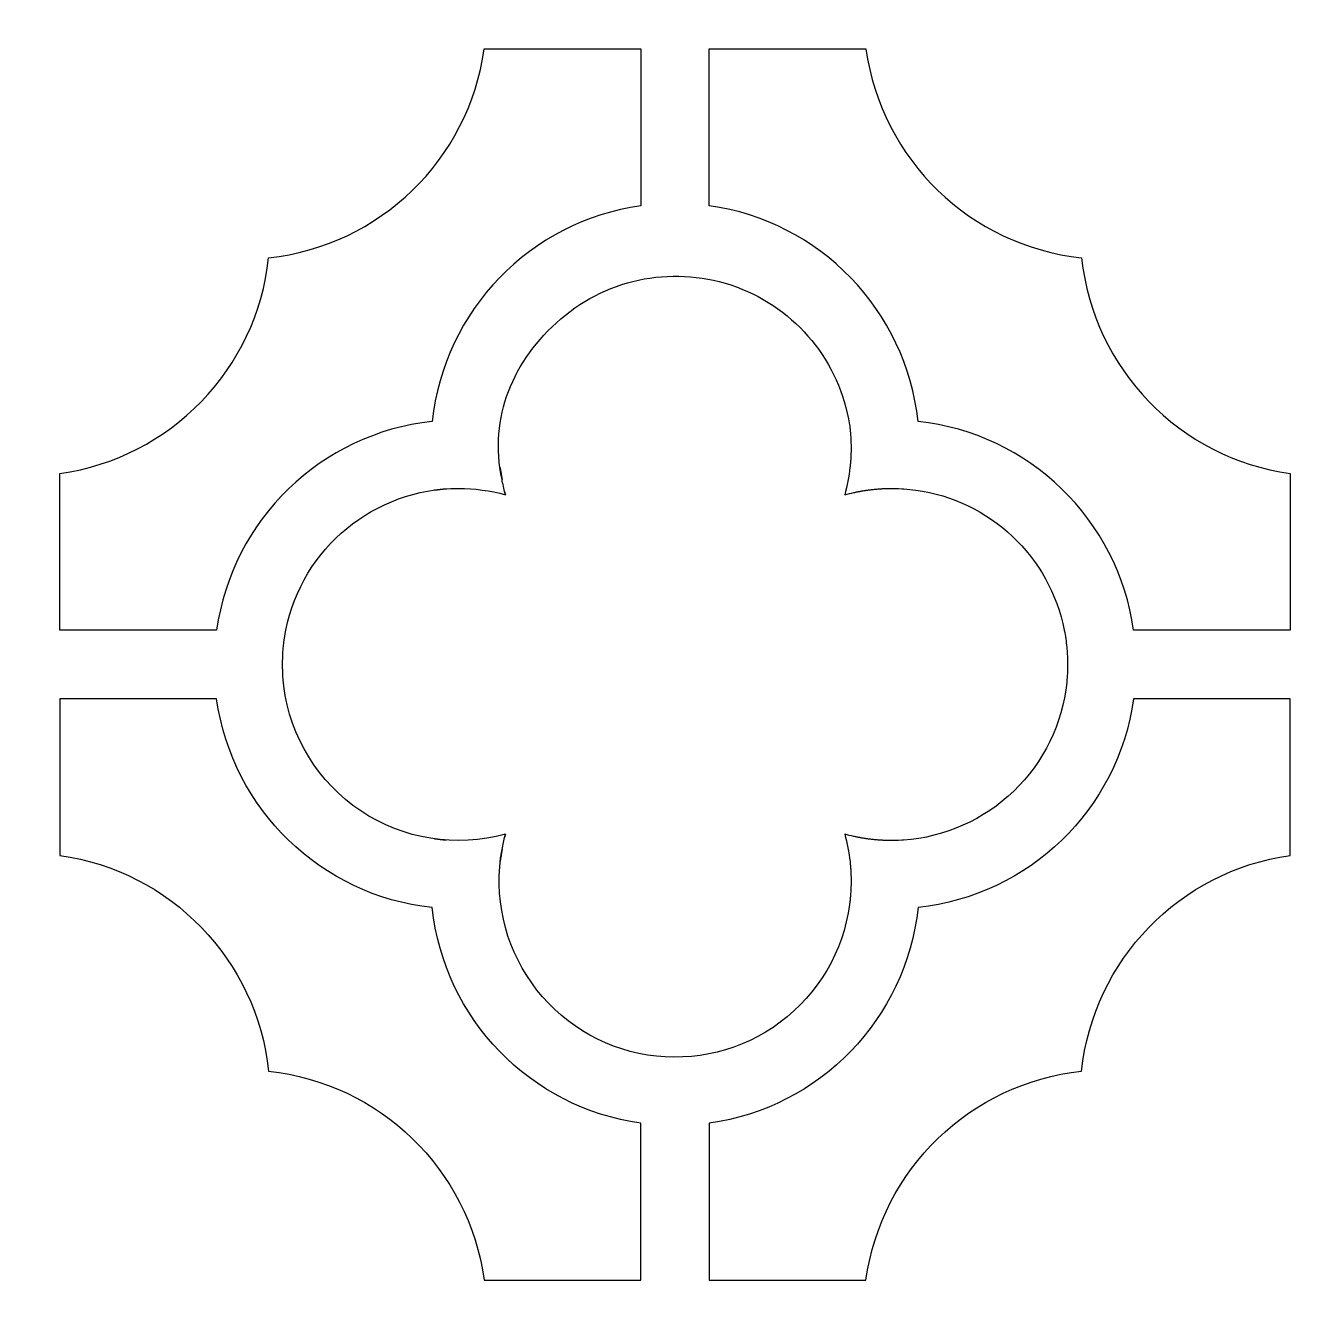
# Model space of a CAD drawing. Header units: centimetres. Extents: x -8.6 to 7.4, y -2.5 to 11.8.
# Drawn here: x 3.592 to 6.103, y 7.233 to 9.78 of the extents above; entities that cross this region are included whole.
import ezdxf

# ---------------------------------------------------------------- set-up
doc = ezdxf.new("R2010")
doc.units = ezdxf.units.CM
doc.header["$MEASUREMENT"] = 0
doc.layers.add('layer 1', color=7, linetype='Continuous')

msp = doc.modelspace()

# ---------------------------------------------------------------- linework, layer by layer
at = {"layer": 'layer 1', "color": 242}
for points, knots in [([(-0.18941, 11.81631), (-0.18941, 11.81631), (-0.0542, 11.81631), (-0.0542, 11.81631), (-0.0542, 11.81631), (-0.0542, 11.81631), (7.23783, 11.81631), (7.23783, 11.81631), (7.23783, 11.81631), (7.23783, 11.81631), (7.37304, 11.81631), (7.37304, 11.81631), (7.37304, 11.81631), (7.37304, 11.81631), (7.37304, 11.6811), (7.37304, 11.6811), (7.37304, 11.6811), (7.37304, 11.6811), (7.37304, -2.35212), (7.37304, -2.35212), (7.37304, -2.35212), (7.37304, -2.35212), (7.37304, -2.48733), (7.37304, -2.48733), (7.37304, -2.48733), (7.37304, -2.48733), (7.23783, -2.48733), (7.23783, -2.48733), (7.23783, -2.48733), (7.23783, -2.48733), (-0.0542, -2.48733), (-0.0542, -2.48733), (-0.0542, -2.48733), (-0.0542, -2.48733), (-0.18941, -2.48733), (-0.18941, -2.48733), (-0.18941, -2.48733), (-0.18941, -2.48733), (-0.18941, -2.35212), (-0.18941, -2.35212), (-0.18941, -2.35212), (-0.18941, -2.35212), (-0.18941, 11.6811), (-0.18941, 11.6811), (-0.18941, 11.6811), (-0.18941, 11.6811), (-0.18941, 11.81631), (-0.18941, 11.81631)], [0, 0, 0, 0, 0.0769231, 0.0769231, 0.0769231, 0.0769231, 0.1538462, 0.1538462, 0.1538462, 0.1538462, 0.2307692, 0.2307692, 0.2307692, 0.2307692, 0.3076923, 0.3076923, 0.3076923, 0.3076923, 0.3846154, 0.3846154, 0.3846154, 0.3846154, 0.4615385, 0.4615385, 0.4615385, 0.4615385, 0.5384615, 0.5384615, 0.5384615, 0.5384615, 0.6153846, 0.6153846, 0.6153846, 0.6153846, 0.6923077, 0.6923077, 0.6923077, 0.6923077, 0.7692308, 0.7692308, 0.7692308, 0.7692308, 0.8461538, 0.8461538, 0.8461538, 0.8461538, 1, 1, 1, 1]), ([(3.65942, 8.58531), (3.65942, 8.58531), (3.84912, 8.58531), (3.84912, 8.58531), (3.84912, 8.58531), (3.84912, 8.58531), (3.96933, 8.58531), (3.96933, 8.58531), (3.96933, 8.58531), (3.99994, 8.80431), (4.17591, 8.97449), (4.39576, 8.99817), (4.39576, 8.99817), (4.41928, 9.21804), (4.58966, 9.39381), (4.80863, 9.42459), (4.80863, 9.42459), (4.80863, 9.42459), (4.80863, 9.73452), (4.80863, 9.73452), (4.80863, 9.73452), (4.80863, 9.73452), (4.70532, 9.73452), (4.70532, 9.73452), (4.70532, 9.73452), (4.70532, 9.73452), (4.65601, 9.73452), (4.65601, 9.73452), (4.65601, 9.73452), (4.65601, 9.73452), (4.61874, 9.73452), (4.61874, 9.73452), (4.61874, 9.73452), (4.61874, 9.73452), (4.49869, 9.73452), (4.49869, 9.73452), (4.49869, 9.73452), (4.46807, 9.51553), (4.2921, 9.34535), (4.07225, 9.32167), (4.07225, 9.32167), (4.04874, 9.10181), (3.87838, 8.92603), (3.65942, 8.89525), (3.65942, 8.89525), (3.65942, 8.89525), (3.65942, 8.82994), (3.65942, 8.82994), (3.65942, 8.82994), (3.65942, 8.82994), (3.65942, 8.79669), (3.65942, 8.79669), (3.65942, 8.79669), (3.65942, 8.79669), (3.65942, 8.69812), (3.65942, 8.69812), (3.65942, 8.69812), (3.65942, 8.69812), (3.65942, 8.58531), (3.65942, 8.58531)], [0, 0, 0, 0, 0.0625, 0.0625, 0.0625, 0.0625, 0.125, 0.125, 0.125, 0.125, 0.1875, 0.1875, 0.1875, 0.1875, 0.25, 0.25, 0.25, 0.25, 0.3125, 0.3125, 0.3125, 0.3125, 0.375, 0.375, 0.375, 0.375, 0.4375, 0.4375, 0.4375, 0.4375, 0.5, 0.5, 0.5, 0.5, 0.5625, 0.5625, 0.5625, 0.5625, 0.625, 0.625, 0.625, 0.625, 0.6875, 0.6875, 0.6875, 0.6875, 0.75, 0.75, 0.75, 0.75, 0.8125, 0.8125, 0.8125, 0.8125, 0.875, 0.875, 0.875, 0.875, 1, 1, 1, 1]), ([(5.78311, 8.58531), (5.78311, 8.58531), (5.93807, 8.58531), (5.93807, 8.58531), (5.93807, 8.58531), (5.93807, 8.58531), (6.09303, 8.58531), (6.09303, 8.58531), (6.09303, 8.58531), (6.09303, 8.58531), (6.09303, 8.69812), (6.09303, 8.69812), (6.09303, 8.69812), (6.09303, 8.69812), (6.09303, 8.79668), (6.09303, 8.79668), (6.09303, 8.79668), (6.09303, 8.79668), (6.09303, 8.82997), (6.09303, 8.82997), (6.09303, 8.82997), (6.09303, 8.82997), (6.09303, 8.89522), (6.09303, 8.89522), (6.09303, 8.89522), (5.87404, 8.92586), (5.70387, 9.10182), (5.68018, 9.32167), (5.68018, 9.32167), (5.46031, 9.34518), (5.28453, 9.51555), (5.25376, 9.73452), (5.25376, 9.73452), (5.25376, 9.73452), (5.18862, 9.73452), (5.18862, 9.73452), (5.18862, 9.73452), (5.18862, 9.73452), (5.09642, 9.73452), (5.09642, 9.73452), (5.09642, 9.73452), (5.09642, 9.73452), (5.02738, 9.73452), (5.02738, 9.73452), (5.02738, 9.73452), (5.02738, 9.73452), (4.94384, 9.73452), (4.94384, 9.73452), (4.94384, 9.73452), (4.94384, 9.73452), (4.94384, 9.42458), (4.94384, 9.42458), (4.94384, 9.42458), (5.16283, 9.39397), (5.33299, 9.21801), (5.35667, 8.99817), (5.35667, 8.99817), (5.57654, 8.97466), (5.75232, 8.80429), (5.78311, 8.58531), (5.78311, 8.58531), (5.78311, 8.58531), (5.78311, 8.58531), (5.78311, 8.58531)], [0, 0, 0, 0, 0.0588235, 0.0588235, 0.0588235, 0.0588235, 0.1176471, 0.1176471, 0.1176471, 0.1176471, 0.1764706, 0.1764706, 0.1764706, 0.1764706, 0.2352941, 0.2352941, 0.2352941, 0.2352941, 0.2941176, 0.2941176, 0.2941176, 0.2941176, 0.3529412, 0.3529412, 0.3529412, 0.3529412, 0.4117647, 0.4117647, 0.4117647, 0.4117647, 0.4705882, 0.4705882, 0.4705882, 0.4705882, 0.5294118, 0.5294118, 0.5294118, 0.5294118, 0.5882353, 0.5882353, 0.5882353, 0.5882353, 0.6470588, 0.6470588, 0.6470588, 0.6470588, 0.7058824, 0.7058824, 0.7058824, 0.7058824, 0.7647059, 0.7647059, 0.7647059, 0.7647059, 0.8235294, 0.8235294, 0.8235294, 0.8235294, 0.8823529, 0.8823529, 0.8823529, 0.8823529, 1, 1, 1, 1]), ([(4.1064, 8.58531), (4.10478, 8.57707), (4.10345, 8.56878), (4.10243, 8.56044), (4.10243, 8.56044), (4.10243, 8.56044), (4.10219, 8.55835), (4.10219, 8.55835), (4.10219, 8.55835), (4.10219, 8.55835), (4.10195, 8.55624), (4.10195, 8.55624), (4.10195, 8.55624), (4.10195, 8.55624), (4.10112, 8.54788), (4.10112, 8.54788), (4.10112, 8.54788), (4.10112, 8.54788), (4.10063, 8.54141), (4.10063, 8.54141), (4.10063, 8.54141), (4.10063, 8.54141), (4.10048, 8.53927), (4.10048, 8.53927), (4.10048, 8.53927), (4.10048, 8.53927), (4.10023, 8.53501), (4.10023, 8.53501), (4.10023, 8.53501), (4.10023, 8.53501), (4.10014, 8.53283), (4.10014, 8.53283), (4.10014, 8.53283), (4.10014, 8.53283), (4.10004, 8.53009), (4.10004, 8.53009), (4.10004, 8.53009), (4.10004, 8.53009), (4.1, 8.52853), (4.1, 8.52853), (4.1, 8.52853), (4.1, 8.52853), (4.09992, 8.52671), (4.09992, 8.52671), (4.09992, 8.52671), (4.09992, 8.52671), (4.09989, 8.52453), (4.09989, 8.52453), (4.09989, 8.52453), (4.09989, 8.52453), (4.09988, 8.52315), (4.09988, 8.52315), (4.09988, 8.52315), (4.09988, 8.52315), (4.09984, 8.521), (4.09984, 8.521), (4.09984, 8.521), (4.09984, 8.521), (4.09983, 8.5188), (4.09983, 8.5188), (4.09983, 8.5188), (4.09983, 8.5188), (4.09983, 8.51666), (4.09983, 8.51666), (4.09983, 8.51666), (4.09983, 8.51666), (4.09984, 8.51451), (4.09984, 8.51451), (4.09984, 8.51451), (4.09984, 8.51451), (4.09987, 8.51269), (4.09987, 8.51269), (4.09987, 8.51269), (4.09987, 8.51269), (4.09988, 8.51126), (4.09988, 8.51126), (4.09988, 8.51126), (4.09988, 8.51126), (4.09992, 8.50909), (4.09992, 8.50909), (4.09992, 8.50909), (4.09992, 8.50909), (4.1, 8.50694), (4.1, 8.50694), (4.1, 8.50694), (4.1, 8.50694), (4.10004, 8.50537), (4.10004, 8.50537), (4.10004, 8.50537), (4.10004, 8.50537), (4.1001, 8.50373), (4.1001, 8.50373), (4.1001, 8.50373), (4.1001, 8.50373), (4.10019, 8.50158), (4.10019, 8.50158), (4.10019, 8.50158), (4.10019, 8.50158), (4.10048, 8.49625), (4.10048, 8.49625), (4.10048, 8.49625), (4.10048, 8.49625), (4.10063, 8.49409), (4.10063, 8.49409), (4.10063, 8.49409), (4.10063, 8.49409), (4.10102, 8.48878), (4.10102, 8.48878), (4.10102, 8.48878), (4.10136, 8.48489), (4.10175, 8.48102), (4.10219, 8.47714), (4.10219, 8.47714), (4.10219, 8.47714), (4.10243, 8.47503), (4.10243, 8.47503), (4.10243, 8.47503), (4.11475, 8.37452), (4.17023, 8.28444), (4.25447, 8.22826), (4.25447, 8.22826), (4.33869, 8.1721), (4.44306, 8.15527), (4.54064, 8.18218), (4.54064, 8.18218), (4.54064, 8.18218), (4.53898, 8.1759), (4.53898, 8.1759), (4.53898, 8.1759), (4.53898, 8.1759), (4.54064, 8.1822), (4.54064, 8.1822), (4.54064, 8.1822), (4.53827, 8.17338), (4.53621, 8.16448), (4.53448, 8.15551), (4.53448, 8.15551), (4.53272, 8.14641), (4.53133, 8.13724), (4.53031, 8.12803), (4.53031, 8.12803), (4.53121, 8.13609), (4.53238, 8.14412), (4.53382, 8.15209), (4.53382, 8.15209), (4.51707, 8.05982), (4.53823, 7.96469), (4.5925, 7.8882), (4.5925, 7.8882), (4.64677, 7.81172), (4.72913, 7.76041), (4.82176, 7.74575), (4.82176, 7.74575), (4.91442, 7.73109), (5.00907, 7.75444), (5.08428, 7.81051), (5.08428, 7.81051), (5.15949, 7.86659), (5.20882, 7.95018), (5.22121, 8.04317), (5.22121, 8.04317), (5.22121, 8.04317), (5.22142, 8.04463), (5.22142, 8.04463), (5.22142, 8.04463), (5.22142, 8.04463), (5.22157, 8.0461), (5.22157, 8.0461), (5.22157, 8.0461), (5.22157, 8.0461), (5.22195, 8.04906), (5.22195, 8.04906), (5.22195, 8.04906), (5.22195, 8.04906), (5.2222, 8.05127), (5.2222, 8.05127), (5.2222, 8.05127), (5.2222, 8.05127), (5.22237, 8.05273), (5.22237, 8.05273), (5.22237, 8.05273), (5.22237, 8.05273), (5.22258, 8.05496), (5.22258, 8.05496), (5.22258, 8.05496), (5.22258, 8.05496), (5.22275, 8.05686), (5.22275, 8.05686), (5.22275, 8.05686), (5.22275, 8.05686), (5.22292, 8.05865), (5.22292, 8.05865), (5.22292, 8.05865), (5.22292, 8.05865), (5.22304, 8.06015), (5.22304, 8.06015), (5.22304, 8.06015), (5.22304, 8.06015), (5.22315, 8.06141), (5.22315, 8.06141), (5.22315, 8.06141), (5.22315, 8.06141), (5.22328, 8.06312), (5.22328, 8.06312), (5.22328, 8.06312), (5.22328, 8.06312), (5.22373, 8.06981), (5.22373, 8.06981), (5.22373, 8.06981), (5.22373, 8.06981), (5.22381, 8.0713), (5.22381, 8.0713), (5.22381, 8.0713), (5.22381, 8.0713), (5.22386, 8.07281), (5.22386, 8.07281), (5.22386, 8.07281), (5.22386, 8.07281), (5.22395, 8.0743), (5.22395, 8.0743), (5.22395, 8.0743), (5.22395, 8.0743), (5.224, 8.07581), (5.224, 8.07581), (5.224, 8.07581), (5.224, 8.07581), (5.22409, 8.07801), (5.22409, 8.07801), (5.22409, 8.07801), (5.22409, 8.07801), (5.22422, 8.083), (5.22422, 8.083), (5.22422, 8.083), (5.22422, 8.083), (5.22424, 8.08487), (5.22424, 8.08487), (5.22424, 8.08487), (5.22424, 8.08487), (5.22427, 8.08715), (5.22427, 8.08715), (5.22427, 8.08715), (5.22427, 8.08715), (5.2243, 8.08938), (5.2243, 8.08938), (5.2243, 8.08938), (5.2243, 8.08938), (5.22427, 8.0909), (5.22427, 8.0909), (5.22427, 8.0909), (5.22427, 8.0909), (5.22427, 8.09239), (5.22427, 8.09239), (5.22427, 8.09239), (5.22427, 8.09239), (5.22424, 8.0939), (5.22424, 8.0939), (5.22424, 8.0939), (5.22424, 8.0939), (5.22424, 8.09539), (5.22424, 8.09539), (5.22424, 8.09539), (5.22424, 8.09539), (5.22419, 8.0969), (5.22419, 8.0969), (5.22419, 8.0969), (5.22419, 8.0969), (5.22416, 8.09839), (5.22416, 8.09839), (5.22416, 8.09839), (5.22416, 8.09839), (5.22412, 8.0999), (5.22412, 8.0999), (5.22412, 8.0999), (5.22412, 8.0999), (5.22409, 8.10138), (5.22409, 8.10138), (5.22409, 8.10138), (5.22409, 8.10138), (5.224, 8.10289), (5.224, 8.10289), (5.224, 8.10289), (5.224, 8.10289), (5.22395, 8.10439), (5.22395, 8.10439), (5.22395, 8.10439), (5.22395, 8.10439), (5.22386, 8.10589), (5.22386, 8.10589), (5.22386, 8.10589), (5.22386, 8.10589), (5.22381, 8.10736), (5.22381, 8.10736), (5.22381, 8.10736), (5.22381, 8.10736), (5.22373, 8.10886), (5.22373, 8.10886), (5.22373, 8.10886), (5.22373, 8.10886), (5.22365, 8.11033), (5.22365, 8.11033), (5.22365, 8.11033), (5.22365, 8.11033), (5.22356, 8.11184), (5.22356, 8.11184), (5.22356, 8.11184), (5.22356, 8.11184), (5.22347, 8.11329), (5.22347, 8.11329), (5.22347, 8.11329), (5.22347, 8.11329), (5.22336, 8.1148), (5.22336, 8.1148), (5.22336, 8.1148), (5.22336, 8.1148), (5.22325, 8.11626), (5.22325, 8.11626), (5.22325, 8.11626), (5.22325, 8.11626), (5.22312, 8.11776), (5.22312, 8.11776), (5.22312, 8.11776), (5.22312, 8.11776), (5.223, 8.11922), (5.223, 8.11922), (5.223, 8.11922), (5.223, 8.11922), (5.22286, 8.12072), (5.22286, 8.12072), (5.22286, 8.12072), (5.22286, 8.12072), (5.22273, 8.12218), (5.22273, 8.12218), (5.22273, 8.12218), (5.22273, 8.12218), (5.22259, 8.12364), (5.22259, 8.12364), (5.22259, 8.12364), (5.22259, 8.12364), (5.22248, 8.12511), (5.22248, 8.12511), (5.22248, 8.12511), (5.22248, 8.12511), (5.22231, 8.12658), (5.22231, 8.12658), (5.22231, 8.12658), (5.22231, 8.12658), (5.22215, 8.12803), (5.22215, 8.12803), (5.22215, 8.12803), (5.22013, 8.14634), (5.21665, 8.16445), (5.21173, 8.1822), (5.21173, 8.1822), (5.21775, 8.18056), (5.22381, 8.17908), (5.22991, 8.17775), (5.22991, 8.17775), (5.22991, 8.17775), (5.23133, 8.17743), (5.23133, 8.17743), (5.23133, 8.17743), (5.23133, 8.17743), (5.23275, 8.17714), (5.23275, 8.17714), (5.23275, 8.17714), (5.23275, 8.17714), (5.23417, 8.17681), (5.23417, 8.17681), (5.23417, 8.17681), (5.23417, 8.17681), (5.23558, 8.17655), (5.23558, 8.17655), (5.23558, 8.17655), (5.23558, 8.17655), (5.237, 8.17626), (5.237, 8.17626), (5.237, 8.17626), (5.237, 8.17626), (5.23842, 8.17599), (5.23842, 8.17599), (5.23842, 8.17599), (5.23842, 8.17599), (5.23986, 8.17571), (5.23986, 8.17571), (5.23986, 8.17571), (5.23986, 8.17571), (5.24128, 8.17547), (5.24128, 8.17547), (5.24128, 8.17547), (5.24128, 8.17547), (5.24271, 8.17518), (5.24271, 8.17518), (5.24271, 8.17518), (5.24271, 8.17518), (5.24413, 8.17494), (5.24413, 8.17494), (5.24413, 8.17494), (5.24413, 8.17494), (5.24559, 8.17467), (5.24559, 8.17467), (5.24559, 8.17467), (5.24559, 8.17467), (5.24701, 8.17445), (5.24701, 8.17445), (5.24701, 8.17445), (5.24701, 8.17445), (5.24848, 8.1742), (5.24848, 8.1742), (5.24848, 8.1742), (5.24848, 8.1742), (5.2499, 8.17398), (5.2499, 8.17398), (5.2499, 8.17398), (5.2499, 8.17398), (5.25135, 8.17373), (5.25135, 8.17373), (5.25135, 8.17373), (5.25135, 8.17373), (5.25278, 8.17354), (5.25278, 8.17354), (5.25278, 8.17354), (5.25278, 8.17354), (5.25425, 8.1733), (5.25425, 8.1733), (5.25425, 8.1733), (5.25425, 8.1733), (5.25571, 8.1731), (5.25571, 8.1731), (5.25571, 8.1731), (5.25571, 8.1731), (5.25716, 8.17287), (5.25716, 8.17287), (5.25716, 8.17287), (5.25716, 8.17287), (5.25859, 8.17271), (5.25859, 8.17271), (5.25859, 8.17271), (5.25859, 8.17271), (5.26006, 8.17251), (5.26006, 8.17251), (5.26006, 8.17251), (5.26006, 8.17251), (5.26152, 8.17234), (5.26152, 8.17234), (5.26152, 8.17234), (5.26152, 8.17234), (5.26297, 8.17214), (5.26297, 8.17214), (5.26297, 8.17214), (5.26297, 8.17214), (5.26444, 8.17198), (5.26444, 8.17198), (5.26444, 8.17198), (5.26444, 8.17198), (5.2659, 8.1718), (5.2659, 8.1718), (5.2659, 8.1718), (5.2659, 8.1718), (5.26735, 8.17164), (5.26735, 8.17164), (5.26735, 8.17164), (5.26735, 8.17164), (5.26884, 8.17148), (5.26884, 8.17148), (5.26884, 8.17148), (5.26884, 8.17148), (5.27029, 8.17135), (5.27029, 8.17135), (5.27029, 8.17135), (5.27029, 8.17135), (5.27175, 8.1712), (5.27175, 8.1712), (5.27175, 8.1712), (5.27175, 8.1712), (5.27322, 8.17109), (5.27322, 8.17109), (5.27322, 8.17109), (5.27322, 8.17109), (5.27471, 8.17094), (5.27471, 8.17094), (5.27471, 8.17094), (5.27471, 8.17094), (5.27618, 8.17081), (5.27618, 8.17081), (5.27618, 8.17081), (5.27618, 8.17081), (5.27767, 8.17068), (5.27767, 8.17068), (5.27767, 8.17068), (5.27767, 8.17068), (5.27913, 8.17059), (5.27913, 8.17059), (5.27913, 8.17059), (5.27913, 8.17059), (5.28064, 8.17046), (5.28064, 8.17046), (5.28064, 8.17046), (5.28064, 8.17046), (5.28209, 8.17039), (5.28209, 8.17039), (5.28209, 8.17039), (5.28209, 8.17039), (5.2836, 8.17028), (5.2836, 8.17028), (5.2836, 8.17028), (5.2836, 8.17028), (5.28507, 8.17021), (5.28507, 8.17021), (5.28507, 8.17021), (5.28507, 8.17021), (5.28657, 8.17012), (5.28657, 8.17012), (5.28657, 8.17012), (5.28657, 8.17012), (5.28804, 8.17007), (5.28804, 8.17007), (5.28804, 8.17007), (5.28804, 8.17007), (5.28955, 8.16998), (5.28955, 8.16998), (5.28955, 8.16998), (5.28955, 8.16998), (5.29104, 8.16993), (5.29104, 8.16993), (5.29104, 8.16993), (5.29104, 8.16993), (5.29255, 8.16986), (5.29255, 8.16986), (5.29255, 8.16986), (5.29255, 8.16986), (5.29403, 8.16981), (5.29403, 8.16981), (5.29403, 8.16981), (5.29403, 8.16981), (5.29554, 8.16977), (5.29554, 8.16977), (5.29554, 8.16977), (5.29554, 8.16977), (5.29704, 8.16974), (5.29704, 8.16974), (5.29704, 8.16974), (5.29704, 8.16974), (5.29854, 8.16971), (5.29854, 8.16971), (5.29854, 8.16971), (5.29854, 8.16971), (5.30004, 8.16971), (5.30004, 8.16971), (5.30004, 8.16971), (5.30004, 8.16971), (5.30154, 8.16967), (5.30154, 8.16967), (5.30154, 8.16967), (5.30154, 8.16967), (5.30304, 8.16967), (5.30304, 8.16967), (5.30304, 8.16967), (5.30304, 8.16967), (5.30455, 8.16963), (5.30455, 8.16963), (5.30455, 8.16963), (5.30455, 8.16963), (5.30605, 8.16967), (5.30605, 8.16967), (5.30605, 8.16967), (5.30605, 8.16967), (5.30788, 8.16968), (5.30788, 8.16968), (5.30788, 8.16968), (5.30788, 8.16968), (5.30982, 8.16971), (5.30982, 8.16971), (5.30982, 8.16971), (5.30982, 8.16971), (5.31626, 8.16987), (5.31626, 8.16987), (5.31626, 8.16987), (5.31626, 8.16987), (5.31812, 8.16994), (5.31812, 8.16994), (5.31812, 8.16994), (5.31812, 8.16994), (5.32483, 8.17027), (5.32483, 8.17027), (5.32483, 8.17027), (5.32483, 8.17027), (5.32633, 8.17037), (5.32633, 8.17037), (5.32633, 8.17037), (5.32633, 8.17037), (5.32784, 8.17045), (5.32784, 8.17045), (5.32784, 8.17045), (5.40978, 8.17621), (5.48704, 8.21056), (5.5462, 8.26755), (5.5462, 8.26755), (5.60539, 8.32457), (5.64245, 8.40066), (5.65081, 8.48242), (5.65081, 8.48242), (5.65081, 8.48242), (5.6513, 8.48771), (5.6513, 8.48771), (5.6513, 8.48771), (5.65175, 8.49322), (5.65209, 8.49874), (5.65234, 8.50427), (5.65234, 8.50427), (5.65234, 8.50427), (5.65239, 8.50589), (5.65239, 8.50589), (5.65239, 8.50589), (5.65239, 8.50589), (5.65247, 8.50804), (5.65247, 8.50804), (5.65247, 8.50804), (5.65247, 8.50804), (5.65255, 8.5111), (5.65255, 8.5111), (5.65255, 8.5111), (5.65255, 8.5111), (5.65255, 8.51236), (5.65255, 8.51236), (5.65255, 8.51236), (5.65255, 8.51236), (5.65259, 8.51451), (5.65259, 8.51451), (5.65259, 8.51451), (5.65259, 8.51451), (5.65261, 8.51666), (5.65261, 8.51666), (5.65261, 8.51666), (5.65261, 8.51666), (5.65261, 8.5188), (5.65261, 8.5188), (5.65261, 8.5188), (5.65261, 8.5188), (5.65259, 8.521), (5.65259, 8.521), (5.65259, 8.521), (5.65259, 8.521), (5.65257, 8.52275), (5.65257, 8.52275), (5.65257, 8.52275), (5.65257, 8.52275), (5.65255, 8.52423), (5.65255, 8.52423), (5.65255, 8.52423), (5.65255, 8.52423), (5.65251, 8.52635), (5.65251, 8.52635), (5.65251, 8.52635), (5.65251, 8.52635), (5.65243, 8.52853), (5.65243, 8.52853), (5.65243, 8.52853), (5.65243, 8.52853), (5.65239, 8.52999), (5.65239, 8.52999), (5.65239, 8.52999), (5.65216, 8.53522), (5.65186, 8.54045), (5.65146, 8.54567), (5.65146, 8.54567), (5.65146, 8.54567), (5.6513, 8.54778), (5.6513, 8.54778), (5.6513, 8.54778), (5.6513, 8.54778), (5.65092, 8.55199), (5.65092, 8.55199), (5.65092, 8.55199), (5.64976, 8.56317), (5.64813, 8.57428), (5.64602, 8.58531), (5.64602, 8.58531), (5.61727, 8.73106), (5.49932, 8.84241), (5.35213, 8.8625), (5.35213, 8.8625), (5.34443, 8.86357), (5.33669, 8.86437), (5.32894, 8.8649), (5.32894, 8.8649), (5.32894, 8.8649), (5.32711, 8.86502), (5.32711, 8.86502), (5.32711, 8.86502), (5.32711, 8.86502), (5.3256, 8.86512), (5.3256, 8.86512), (5.3256, 8.86512), (5.3256, 8.86512), (5.31812, 8.86548), (5.31812, 8.86548), (5.31812, 8.86548), (5.31812, 8.86548), (5.31626, 8.86556), (5.31626, 8.86556), (5.31626, 8.86556), (5.31626, 8.86556), (5.31094, 8.86571), (5.31094, 8.86571), (5.31094, 8.86571), (5.31094, 8.86571), (5.30906, 8.86572), (5.30906, 8.86572), (5.30906, 8.86572), (5.30906, 8.86572), (5.30678, 8.86577), (5.30678, 8.86577), (5.30678, 8.86577), (5.30678, 8.86577), (5.30455, 8.86579), (5.30455, 8.86579), (5.30455, 8.86579), (5.30455, 8.86579), (5.30304, 8.86577), (5.30304, 8.86577), (5.30304, 8.86577), (5.30304, 8.86577), (5.30154, 8.86577), (5.30154, 8.86577), (5.30154, 8.86577), (5.30154, 8.86577), (5.30004, 8.86572), (5.30004, 8.86572), (5.30004, 8.86572), (5.30004, 8.86572), (5.29854, 8.86572), (5.29854, 8.86572), (5.29854, 8.86572), (5.29854, 8.86572), (5.29704, 8.86568), (5.29704, 8.86568), (5.29704, 8.86568), (5.29704, 8.86568), (5.29554, 8.86566), (5.29554, 8.86566), (5.29554, 8.86566), (5.29554, 8.86566), (5.29403, 8.86562), (5.29403, 8.86562), (5.29403, 8.86562), (5.29403, 8.86562), (5.29255, 8.86558), (5.29255, 8.86558), (5.29255, 8.86558), (5.29255, 8.86558), (5.29104, 8.86549), (5.29104, 8.86549), (5.29104, 8.86549), (5.29104, 8.86549), (5.28955, 8.86544), (5.28955, 8.86544), (5.28955, 8.86544), (5.28955, 8.86544), (5.28804, 8.86535), (5.28804, 8.86535), (5.28804, 8.86535), (5.28804, 8.86535), (5.28657, 8.8653), (5.28657, 8.8653), (5.28657, 8.8653), (5.28657, 8.8653), (5.28507, 8.86522), (5.28507, 8.86522), (5.28507, 8.86522), (5.28507, 8.86522), (5.28361, 8.86514), (5.28361, 8.86514), (5.28361, 8.86514), (5.28361, 8.86514), (5.28211, 8.86504), (5.28211, 8.86504), (5.28211, 8.86504), (5.28211, 8.86504), (5.28065, 8.86497), (5.28065, 8.86497), (5.28065, 8.86497), (5.28065, 8.86497), (5.27916, 8.86484), (5.27916, 8.86484), (5.27916, 8.86484), (5.27916, 8.86484), (5.27769, 8.86474), (5.27769, 8.86474), (5.27769, 8.86474), (5.27769, 8.86474), (5.27619, 8.86461), (5.27619, 8.86461), (5.27619, 8.86461), (5.27619, 8.86461), (5.27472, 8.86449), (5.27472, 8.86449), (5.27472, 8.86449), (5.27472, 8.86449), (5.27324, 8.86434), (5.27324, 8.86434), (5.27324, 8.86434), (5.27324, 8.86434), (5.27179, 8.86422), (5.27179, 8.86422), (5.27179, 8.86422), (5.27179, 8.86422), (5.27032, 8.86407), (5.27032, 8.86407), (5.27032, 8.86407), (5.27032, 8.86407), (5.26886, 8.86395), (5.26886, 8.86395), (5.26886, 8.86395), (5.26886, 8.86395), (5.26739, 8.86378), (5.26739, 8.86378), (5.26739, 8.86378), (5.26739, 8.86378), (5.26592, 8.86362), (5.26592, 8.86362), (5.26592, 8.86362), (5.26592, 8.86362), (5.26447, 8.86345), (5.26447, 8.86345), (5.26447, 8.86345), (5.26447, 8.86345), (5.26301, 8.86328), (5.26301, 8.86328), (5.26301, 8.86328), (5.26301, 8.86328), (5.26154, 8.86308), (5.26154, 8.86308), (5.26154, 8.86308), (5.26154, 8.86308), (5.26009, 8.86292), (5.26009, 8.86292), (5.26009, 8.86292), (5.26009, 8.86292), (5.25863, 8.86272), (5.25863, 8.86272), (5.25863, 8.86272), (5.25863, 8.86272), (5.25721, 8.86256), (5.25721, 8.86256), (5.25721, 8.86256), (5.25721, 8.86256), (5.25574, 8.86233), (5.25574, 8.86233), (5.25574, 8.86233), (5.25574, 8.86233), (5.25429, 8.86213), (5.25429, 8.86213), (5.25429, 8.86213), (5.25429, 8.86213), (5.25283, 8.8619), (5.25283, 8.8619), (5.25283, 8.8619), (5.25283, 8.8619), (5.25139, 8.86169), (5.25139, 8.86169), (5.25139, 8.86169), (5.25139, 8.86169), (5.24993, 8.86145), (5.24993, 8.86145), (5.24993, 8.86145), (5.24993, 8.86145), (5.24851, 8.86123), (5.24851, 8.86123), (5.24851, 8.86123), (5.24851, 8.86123), (5.24706, 8.86098), (5.24706, 8.86098), (5.24706, 8.86098), (5.24706, 8.86098), (5.24564, 8.86076), (5.24564, 8.86076), (5.24564, 8.86076), (5.24564, 8.86076), (5.24417, 8.8605), (5.24417, 8.8605), (5.24417, 8.8605), (5.24417, 8.8605), (5.24275, 8.86024), (5.24275, 8.86024), (5.24275, 8.86024), (5.24275, 8.86024), (5.24132, 8.85997), (5.24132, 8.85997), (5.24132, 8.85997), (5.24132, 8.85997), (5.2399, 8.85972), (5.2399, 8.85972), (5.2399, 8.85972), (5.2399, 8.85972), (5.23848, 8.85944), (5.23848, 8.85944), (5.23848, 8.85944), (5.23848, 8.85944), (5.23706, 8.85917), (5.23706, 8.85917), (5.23706, 8.85917), (5.23706, 8.85917), (5.23565, 8.85888), (5.23565, 8.85888), (5.23565, 8.85888), (5.23565, 8.85888), (5.23423, 8.85862), (5.23423, 8.85862), (5.23423, 8.85862), (5.23423, 8.85862), (5.2328, 8.85829), (5.2328, 8.85829), (5.2328, 8.85829), (5.2328, 8.85829), (5.23138, 8.858), (5.23138, 8.858), (5.23138, 8.858), (5.23138, 8.858), (5.22996, 8.85768), (5.22996, 8.85768), (5.22996, 8.85768), (5.22387, 8.85636), (5.21782, 8.85487), (5.21181, 8.85323), (5.21181, 8.85323), (5.21666, 8.87099), (5.22012, 8.8891), (5.22214, 8.90739), (5.22214, 8.90739), (5.22214, 8.90739), (5.2223, 8.90885), (5.2223, 8.90885), (5.2223, 8.90885), (5.2223, 8.90885), (5.22245, 8.91033), (5.22245, 8.91033), (5.22245, 8.91033), (5.22245, 8.91033), (5.22258, 8.91179), (5.22258, 8.91179), (5.22258, 8.91179), (5.22258, 8.91179), (5.22273, 8.91324), (5.22273, 8.91324), (5.22273, 8.91324), (5.22273, 8.91324), (5.22286, 8.91471), (5.22286, 8.91471), (5.22286, 8.91471), (5.22286, 8.91471), (5.223, 8.91621), (5.223, 8.91621), (5.223, 8.91621), (5.223, 8.91621), (5.22312, 8.91766), (5.22312, 8.91766), (5.22312, 8.91766), (5.22312, 8.91766), (5.22325, 8.91917), (5.22325, 8.91917), (5.22325, 8.91917), (5.22325, 8.91917), (5.22336, 8.92062), (5.22336, 8.92062), (5.22336, 8.92062), (5.22336, 8.92062), (5.22347, 8.92213), (5.22347, 8.92213), (5.22347, 8.92213), (5.22347, 8.92213), (5.22356, 8.92359), (5.22356, 8.92359), (5.22356, 8.92359), (5.22356, 8.92359), (5.22365, 8.92509), (5.22365, 8.92509), (5.22365, 8.92509), (5.22365, 8.92509), (5.22373, 8.92656), (5.22373, 8.92656), (5.22373, 8.92656), (5.22373, 8.92656), (5.22381, 8.92807), (5.22381, 8.92807), (5.22381, 8.92807), (5.22381, 8.92807), (5.22386, 8.92954), (5.22386, 8.92954), (5.22386, 8.92954), (5.22386, 8.92954), (5.22395, 8.93104), (5.22395, 8.93104), (5.22395, 8.93104), (5.22395, 8.93104), (5.224, 8.93254), (5.224, 8.93254), (5.224, 8.93254), (5.224, 8.93254), (5.22409, 8.93405), (5.22409, 8.93405), (5.22409, 8.93405), (5.22409, 8.93405), (5.22412, 8.93553), (5.22412, 8.93553), (5.22412, 8.93553), (5.22412, 8.93553), (5.22416, 8.93703), (5.22416, 8.93703), (5.22416, 8.93703), (5.22416, 8.93703), (5.22419, 8.93853), (5.22419, 8.93853), (5.22419, 8.93853), (5.22419, 8.93853), (5.22424, 8.94003), (5.22424, 8.94003), (5.22424, 8.94003), (5.22424, 8.94003), (5.22424, 8.94153), (5.22424, 8.94153), (5.22424, 8.94153), (5.22424, 8.94153), (5.22427, 8.94303), (5.22427, 8.94303), (5.22427, 8.94303), (5.22427, 8.94303), (5.22427, 8.94453), (5.22427, 8.94453), (5.22427, 8.94453), (5.22427, 8.94453), (5.2243, 8.94605), (5.2243, 8.94605), (5.2243, 8.94605), (5.2243, 8.94605), (5.22427, 8.94755), (5.22427, 8.94755), (5.22427, 8.94755), (5.22427, 8.94755), (5.22426, 8.94937), (5.22426, 8.94937), (5.22426, 8.94937), (5.22426, 8.94937), (5.22424, 8.95132), (5.22424, 8.95132), (5.22424, 8.95132), (5.22424, 8.95132), (5.22412, 8.95639), (5.22412, 8.95639), (5.22412, 8.95639), (5.22412, 8.95639), (5.224, 8.95961), (5.224, 8.95961), (5.224, 8.95961), (5.224, 8.95961), (5.22395, 8.96112), (5.22395, 8.96112), (5.22395, 8.96112), (5.22395, 8.96112), (5.22386, 8.96263), (5.22386, 8.96263), (5.22386, 8.96263), (5.22386, 8.96263), (5.22382, 8.96393), (5.22382, 8.96393), (5.22382, 8.96393), (5.22382, 8.96393), (5.22373, 8.96561), (5.22373, 8.96561), (5.22373, 8.96561), (5.22373, 8.96561), (5.22329, 8.97213), (5.22329, 8.97213), (5.22329, 8.97213), (5.22329, 8.97213), (5.22316, 8.9738), (5.22316, 8.9738), (5.22316, 8.9738), (5.22316, 8.9738), (5.22304, 8.97528), (5.22304, 8.97528), (5.22304, 8.97528), (5.22304, 8.97528), (5.22292, 8.97678), (5.22292, 8.97678), (5.22292, 8.97678), (5.22292, 8.97678), (5.22277, 8.97824), (5.22277, 8.97824), (5.22277, 8.97824), (5.22277, 8.97824), (5.22267, 8.97966), (5.22267, 8.97966), (5.22267, 8.97966), (5.22267, 8.97966), (5.22248, 8.98176), (5.22248, 8.98176), (5.22248, 8.98176), (5.22248, 8.98176), (5.22228, 8.98343), (5.22228, 8.98343), (5.22228, 8.98343), (5.22228, 8.98343), (5.22203, 8.98564), (5.22203, 8.98564), (5.22203, 8.98564), (5.22203, 8.98564), (5.2217, 8.98832), (5.2217, 8.98832), (5.2217, 8.98832), (5.2217, 8.98832), (5.2215, 8.99006), (5.2215, 8.99006), (5.2215, 8.99006), (5.2215, 8.99006), (5.2213, 8.99152), (5.2213, 8.99152), (5.2213, 8.99152), (5.20166, 9.1163), (5.11595, 9.22064), (4.99736, 9.26412), (4.99736, 9.26412), (4.87877, 9.30761), (4.74593, 9.28342), (4.65028, 9.20092), (4.65028, 9.20092), (4.55464, 9.11842), (4.50821, 9.00702), (4.53382, 8.88333), (4.53382, 8.88333), (4.53238, 8.89131), (4.53121, 8.89934), (4.53031, 8.90739), (4.53031, 8.90739), (4.53133, 8.89818), (4.53272, 8.88902), (4.53446, 8.87992), (4.53446, 8.87992), (4.5362, 8.87094), (4.53828, 8.86204), (4.5407, 8.85323), (4.5407, 8.85323), (4.5407, 8.85323), (4.53898, 8.85953), (4.53898, 8.85953), (4.53898, 8.85953), (4.53898, 8.85953), (4.54064, 8.85324), (4.54064, 8.85324), (4.54064, 8.85324), (4.51042, 8.86157), (4.47922, 8.86579), (4.44787, 8.86579), (4.44787, 8.86579), (4.2816, 8.86572), (4.13862, 8.74843), (4.10638, 8.58531), (4.10638, 8.58531), (4.10638, 8.58531), (4.1064, 8.58531), (4.1064, 8.58531)], [0, 0, 0, 0, 0.0034364, 0.0034364, 0.0034364, 0.0034364, 0.0068729, 0.0068729, 0.0068729, 0.0068729, 0.0103093, 0.0103093, 0.0103093, 0.0103093, 0.0137457, 0.0137457, 0.0137457, 0.0137457, 0.0171821, 0.0171821, 0.0171821, 0.0171821, 0.0206186, 0.0206186, 0.0206186, 0.0206186, 0.024055, 0.024055, 0.024055, 0.024055, 0.0274914, 0.0274914, 0.0274914, 0.0274914, 0.0309278, 0.0309278, 0.0309278, 0.0309278, 0.0343643, 0.0343643, 0.0343643, 0.0343643, 0.0378007, 0.0378007, 0.0378007, 0.0378007, 0.0412371, 0.0412371, 0.0412371, 0.0412371, 0.0446735, 0.0446735, 0.0446735, 0.0446735, 0.04811, 0.04811, 0.04811, 0.04811, 0.0515464, 0.0515464, 0.0515464, 0.0515464, 0.0549828, 0.0549828, 0.0549828, 0.0549828, 0.0584192, 0.0584192, 0.0584192, 0.0584192, 0.0618557, 0.0618557, 0.0618557, 0.0618557, 0.0652921, 0.0652921, 0.0652921, 0.0652921, 0.0687285, 0.0687285, 0.0687285, 0.0687285, 0.0721649, 0.0721649, 0.0721649, 0.0721649, 0.0756014, 0.0756014, 0.0756014, 0.0756014, 0.0790378, 0.0790378, 0.0790378, 0.0790378, 0.0824742, 0.0824742, 0.0824742, 0.0824742, 0.0859107, 0.0859107, 0.0859107, 0.0859107, 0.0893471, 0.0893471, 0.0893471, 0.0893471, 0.0927835, 0.0927835, 0.0927835, 0.0927835, 0.0962199, 0.0962199, 0.0962199, 0.0962199, 0.0996564, 0.0996564, 0.0996564, 0.0996564, 0.1030928, 0.1030928, 0.1030928, 0.1030928, 0.1065292, 0.1065292, 0.1065292, 0.1065292, 0.1099656, 0.1099656, 0.1099656, 0.1099656, 0.1134021, 0.1134021, 0.1134021, 0.1134021, 0.1168385, 0.1168385, 0.1168385, 0.1168385, 0.1202749, 0.1202749, 0.1202749, 0.1202749, 0.1237113, 0.1237113, 0.1237113, 0.1237113, 0.1271478, 0.1271478, 0.1271478, 0.1271478, 0.1305842, 0.1305842, 0.1305842, 0.1305842, 0.1340206, 0.1340206, 0.1340206, 0.1340206, 0.137457, 0.137457, 0.137457, 0.137457, 0.1408935, 0.1408935, 0.1408935, 0.1408935, 0.1443299, 0.1443299, 0.1443299, 0.1443299, 0.1477663, 0.1477663, 0.1477663, 0.1477663, 0.1512027, 0.1512027, 0.1512027, 0.1512027, 0.1546392, 0.1546392, 0.1546392, 0.1546392, 0.1580756, 0.1580756, 0.1580756, 0.1580756, 0.161512, 0.161512, 0.161512, 0.161512, 0.1649485, 0.1649485, 0.1649485, 0.1649485, 0.1683849, 0.1683849, 0.1683849, 0.1683849, 0.1718213, 0.1718213, 0.1718213, 0.1718213, 0.1752577, 0.1752577, 0.1752577, 0.1752577, 0.1786942, 0.1786942, 0.1786942, 0.1786942, 0.1821306, 0.1821306, 0.1821306, 0.1821306, 0.185567, 0.185567, 0.185567, 0.185567, 0.1890034, 0.1890034, 0.1890034, 0.1890034, 0.1924399, 0.1924399, 0.1924399, 0.1924399, 0.1958763, 0.1958763, 0.1958763, 0.1958763, 0.1993127, 0.1993127, 0.1993127, 0.1993127, 0.2027491, 0.2027491, 0.2027491, 0.2027491, 0.2061856, 0.2061856, 0.2061856, 0.2061856, 0.209622, 0.209622, 0.209622, 0.209622, 0.2130584, 0.2130584, 0.2130584, 0.2130584, 0.2164948, 0.2164948, 0.2164948, 0.2164948, 0.2199313, 0.2199313, 0.2199313, 0.2199313, 0.2233677, 0.2233677, 0.2233677, 0.2233677, 0.2268041, 0.2268041, 0.2268041, 0.2268041, 0.2302405, 0.2302405, 0.2302405, 0.2302405, 0.233677, 0.233677, 0.233677, 0.233677, 0.2371134, 0.2371134, 0.2371134, 0.2371134, 0.2405498, 0.2405498, 0.2405498, 0.2405498, 0.2439863, 0.2439863, 0.2439863, 0.2439863, 0.2474227, 0.2474227, 0.2474227, 0.2474227, 0.2508591, 0.2508591, 0.2508591, 0.2508591, 0.2542955, 0.2542955, 0.2542955, 0.2542955, 0.257732, 0.257732, 0.257732, 0.257732, 0.2611684, 0.2611684, 0.2611684, 0.2611684, 0.2646048, 0.2646048, 0.2646048, 0.2646048, 0.2680412, 0.2680412, 0.2680412, 0.2680412, 0.2714777, 0.2714777, 0.2714777, 0.2714777, 0.2749141, 0.2749141, 0.2749141, 0.2749141, 0.2783505, 0.2783505, 0.2783505, 0.2783505, 0.2817869, 0.2817869, 0.2817869, 0.2817869, 0.2852234, 0.2852234, 0.2852234, 0.2852234, 0.2886598, 0.2886598, 0.2886598, 0.2886598, 0.2920962, 0.2920962, 0.2920962, 0.2920962, 0.2955326, 0.2955326, 0.2955326, 0.2955326, 0.2989691, 0.2989691, 0.2989691, 0.2989691, 0.3024055, 0.3024055, 0.3024055, 0.3024055, 0.3058419, 0.3058419, 0.3058419, 0.3058419, 0.3092784, 0.3092784, 0.3092784, 0.3092784, 0.3127148, 0.3127148, 0.3127148, 0.3127148, 0.3161512, 0.3161512, 0.3161512, 0.3161512, 0.3195876, 0.3195876, 0.3195876, 0.3195876, 0.3230241, 0.3230241, 0.3230241, 0.3230241, 0.3264605, 0.3264605, 0.3264605, 0.3264605, 0.3298969, 0.3298969, 0.3298969, 0.3298969, 0.3333333, 0.3333333, 0.3333333, 0.3333333, 0.3367698, 0.3367698, 0.3367698, 0.3367698, 0.3402062, 0.3402062, 0.3402062, 0.3402062, 0.3436426, 0.3436426, 0.3436426, 0.3436426, 0.347079, 0.347079, 0.347079, 0.347079, 0.3505155, 0.3505155, 0.3505155, 0.3505155, 0.3539519, 0.3539519, 0.3539519, 0.3539519, 0.3573883, 0.3573883, 0.3573883, 0.3573883, 0.3608247, 0.3608247, 0.3608247, 0.3608247, 0.3642612, 0.3642612, 0.3642612, 0.3642612, 0.3676976, 0.3676976, 0.3676976, 0.3676976, 0.371134, 0.371134, 0.371134, 0.371134, 0.3745704, 0.3745704, 0.3745704, 0.3745704, 0.3780069, 0.3780069, 0.3780069, 0.3780069, 0.3814433, 0.3814433, 0.3814433, 0.3814433, 0.3848797, 0.3848797, 0.3848797, 0.3848797, 0.3883162, 0.3883162, 0.3883162, 0.3883162, 0.3917526, 0.3917526, 0.3917526, 0.3917526, 0.395189, 0.395189, 0.395189, 0.395189, 0.3986254, 0.3986254, 0.3986254, 0.3986254, 0.4020619, 0.4020619, 0.4020619, 0.4020619, 0.4054983, 0.4054983, 0.4054983, 0.4054983, 0.4089347, 0.4089347, 0.4089347, 0.4089347, 0.4123711, 0.4123711, 0.4123711, 0.4123711, 0.4158076, 0.4158076, 0.4158076, 0.4158076, 0.419244, 0.419244, 0.419244, 0.419244, 0.4226804, 0.4226804, 0.4226804, 0.4226804, 0.4261168, 0.4261168, 0.4261168, 0.4261168, 0.4295533, 0.4295533, 0.4295533, 0.4295533, 0.4329897, 0.4329897, 0.4329897, 0.4329897, 0.4364261, 0.4364261, 0.4364261, 0.4364261, 0.4398625, 0.4398625, 0.4398625, 0.4398625, 0.443299, 0.443299, 0.443299, 0.443299, 0.4467354, 0.4467354, 0.4467354, 0.4467354, 0.4501718, 0.4501718, 0.4501718, 0.4501718, 0.4536082, 0.4536082, 0.4536082, 0.4536082, 0.4570447, 0.4570447, 0.4570447, 0.4570447, 0.4604811, 0.4604811, 0.4604811, 0.4604811, 0.4639175, 0.4639175, 0.4639175, 0.4639175, 0.467354, 0.467354, 0.467354, 0.467354, 0.4707904, 0.4707904, 0.4707904, 0.4707904, 0.4742268, 0.4742268, 0.4742268, 0.4742268, 0.4776632, 0.4776632, 0.4776632, 0.4776632, 0.4810997, 0.4810997, 0.4810997, 0.4810997, 0.4845361, 0.4845361, 0.4845361, 0.4845361, 0.4879725, 0.4879725, 0.4879725, 0.4879725, 0.4914089, 0.4914089, 0.4914089, 0.4914089, 0.4948454, 0.4948454, 0.4948454, 0.4948454, 0.4982818, 0.4982818, 0.4982818, 0.4982818, 0.5017182, 0.5017182, 0.5017182, 0.5017182, 0.5051546, 0.5051546, 0.5051546, 0.5051546, 0.5085911, 0.5085911, 0.5085911, 0.5085911, 0.5120275, 0.5120275, 0.5120275, 0.5120275, 0.5154639, 0.5154639, 0.5154639, 0.5154639, 0.5189003, 0.5189003, 0.5189003, 0.5189003, 0.5223368, 0.5223368, 0.5223368, 0.5223368, 0.5257732, 0.5257732, 0.5257732, 0.5257732, 0.5292096, 0.5292096, 0.5292096, 0.5292096, 0.532646, 0.532646, 0.532646, 0.532646, 0.5360825, 0.5360825, 0.5360825, 0.5360825, 0.5395189, 0.5395189, 0.5395189, 0.5395189, 0.5429553, 0.5429553, 0.5429553, 0.5429553, 0.5463918, 0.5463918, 0.5463918, 0.5463918, 0.5498282, 0.5498282, 0.5498282, 0.5498282, 0.5532646, 0.5532646, 0.5532646, 0.5532646, 0.556701, 0.556701, 0.556701, 0.556701, 0.5601375, 0.5601375, 0.5601375, 0.5601375, 0.5635739, 0.5635739, 0.5635739, 0.5635739, 0.5670103, 0.5670103, 0.5670103, 0.5670103, 0.5704467, 0.5704467, 0.5704467, 0.5704467, 0.5738832, 0.5738832, 0.5738832, 0.5738832, 0.5773196, 0.5773196, 0.5773196, 0.5773196, 0.580756, 0.580756, 0.580756, 0.580756, 0.5841924, 0.5841924, 0.5841924, 0.5841924, 0.5876289, 0.5876289, 0.5876289, 0.5876289, 0.5910653, 0.5910653, 0.5910653, 0.5910653, 0.5945017, 0.5945017, 0.5945017, 0.5945017, 0.5979381, 0.5979381, 0.5979381, 0.5979381, 0.6013746, 0.6013746, 0.6013746, 0.6013746, 0.604811, 0.604811, 0.604811, 0.604811, 0.6082474, 0.6082474, 0.6082474, 0.6082474, 0.6116838, 0.6116838, 0.6116838, 0.6116838, 0.6151203, 0.6151203, 0.6151203, 0.6151203, 0.6185567, 0.6185567, 0.6185567, 0.6185567, 0.6219931, 0.6219931, 0.6219931, 0.6219931, 0.6254296, 0.6254296, 0.6254296, 0.6254296, 0.628866, 0.628866, 0.628866, 0.628866, 0.6323024, 0.6323024, 0.6323024, 0.6323024, 0.6357388, 0.6357388, 0.6357388, 0.6357388, 0.6391753, 0.6391753, 0.6391753, 0.6391753, 0.6426117, 0.6426117, 0.6426117, 0.6426117, 0.6460481, 0.6460481, 0.6460481, 0.6460481, 0.6494845, 0.6494845, 0.6494845, 0.6494845, 0.652921, 0.652921, 0.652921, 0.652921, 0.6563574, 0.6563574, 0.6563574, 0.6563574, 0.6597938, 0.6597938, 0.6597938, 0.6597938, 0.6632302, 0.6632302, 0.6632302, 0.6632302, 0.6666667, 0.6666667, 0.6666667, 0.6666667, 0.6701031, 0.6701031, 0.6701031, 0.6701031, 0.6735395, 0.6735395, 0.6735395, 0.6735395, 0.6769759, 0.6769759, 0.6769759, 0.6769759, 0.6804124, 0.6804124, 0.6804124, 0.6804124, 0.6838488, 0.6838488, 0.6838488, 0.6838488, 0.6872852, 0.6872852, 0.6872852, 0.6872852, 0.6907216, 0.6907216, 0.6907216, 0.6907216, 0.6941581, 0.6941581, 0.6941581, 0.6941581, 0.6975945, 0.6975945, 0.6975945, 0.6975945, 0.7010309, 0.7010309, 0.7010309, 0.7010309, 0.7044674, 0.7044674, 0.7044674, 0.7044674, 0.7079038, 0.7079038, 0.7079038, 0.7079038, 0.7113402, 0.7113402, 0.7113402, 0.7113402, 0.7147766, 0.7147766, 0.7147766, 0.7147766, 0.7182131, 0.7182131, 0.7182131, 0.7182131, 0.7216495, 0.7216495, 0.7216495, 0.7216495, 0.7250859, 0.7250859, 0.7250859, 0.7250859, 0.7285223, 0.7285223, 0.7285223, 0.7285223, 0.7319588, 0.7319588, 0.7319588, 0.7319588, 0.7353952, 0.7353952, 0.7353952, 0.7353952, 0.7388316, 0.7388316, 0.7388316, 0.7388316, 0.742268, 0.742268, 0.742268, 0.742268, 0.7457045, 0.7457045, 0.7457045, 0.7457045, 0.7491409, 0.7491409, 0.7491409, 0.7491409, 0.7525773, 0.7525773, 0.7525773, 0.7525773, 0.7560137, 0.7560137, 0.7560137, 0.7560137, 0.7594502, 0.7594502, 0.7594502, 0.7594502, 0.7628866, 0.7628866, 0.7628866, 0.7628866, 0.766323, 0.766323, 0.766323, 0.766323, 0.7697595, 0.7697595, 0.7697595, 0.7697595, 0.7731959, 0.7731959, 0.7731959, 0.7731959, 0.7766323, 0.7766323, 0.7766323, 0.7766323, 0.7800687, 0.7800687, 0.7800687, 0.7800687, 0.7835052, 0.7835052, 0.7835052, 0.7835052, 0.7869416, 0.7869416, 0.7869416, 0.7869416, 0.790378, 0.790378, 0.790378, 0.790378, 0.7938144, 0.7938144, 0.7938144, 0.7938144, 0.7972509, 0.7972509, 0.7972509, 0.7972509, 0.8006873, 0.8006873, 0.8006873, 0.8006873, 0.8041237, 0.8041237, 0.8041237, 0.8041237, 0.8075601, 0.8075601, 0.8075601, 0.8075601, 0.8109966, 0.8109966, 0.8109966, 0.8109966, 0.814433, 0.814433, 0.814433, 0.814433, 0.8178694, 0.8178694, 0.8178694, 0.8178694, 0.8213058, 0.8213058, 0.8213058, 0.8213058, 0.8247423, 0.8247423, 0.8247423, 0.8247423, 0.8281787, 0.8281787, 0.8281787, 0.8281787, 0.8316151, 0.8316151, 0.8316151, 0.8316151, 0.8350515, 0.8350515, 0.8350515, 0.8350515, 0.838488, 0.838488, 0.838488, 0.838488, 0.8419244, 0.8419244, 0.8419244, 0.8419244, 0.8453608, 0.8453608, 0.8453608, 0.8453608, 0.8487973, 0.8487973, 0.8487973, 0.8487973, 0.8522337, 0.8522337, 0.8522337, 0.8522337, 0.8556701, 0.8556701, 0.8556701, 0.8556701, 0.8591065, 0.8591065, 0.8591065, 0.8591065, 0.862543, 0.862543, 0.862543, 0.862543, 0.8659794, 0.8659794, 0.8659794, 0.8659794, 0.8694158, 0.8694158, 0.8694158, 0.8694158, 0.8728522, 0.8728522, 0.8728522, 0.8728522, 0.8762887, 0.8762887, 0.8762887, 0.8762887, 0.8797251, 0.8797251, 0.8797251, 0.8797251, 0.8831615, 0.8831615, 0.8831615, 0.8831615, 0.8865979, 0.8865979, 0.8865979, 0.8865979, 0.8900344, 0.8900344, 0.8900344, 0.8900344, 0.8934708, 0.8934708, 0.8934708, 0.8934708, 0.8969072, 0.8969072, 0.8969072, 0.8969072, 0.9003436, 0.9003436, 0.9003436, 0.9003436, 0.9037801, 0.9037801, 0.9037801, 0.9037801, 0.9072165, 0.9072165, 0.9072165, 0.9072165, 0.9106529, 0.9106529, 0.9106529, 0.9106529, 0.9140893, 0.9140893, 0.9140893, 0.9140893, 0.9175258, 0.9175258, 0.9175258, 0.9175258, 0.9209622, 0.9209622, 0.9209622, 0.9209622, 0.9243986, 0.9243986, 0.9243986, 0.9243986, 0.9278351, 0.9278351, 0.9278351, 0.9278351, 0.9312715, 0.9312715, 0.9312715, 0.9312715, 0.9347079, 0.9347079, 0.9347079, 0.9347079, 0.9381443, 0.9381443, 0.9381443, 0.9381443, 0.9415808, 0.9415808, 0.9415808, 0.9415808, 0.9450172, 0.9450172, 0.9450172, 0.9450172, 0.9484536, 0.9484536, 0.9484536, 0.9484536, 0.95189, 0.95189, 0.95189, 0.95189, 0.9553265, 0.9553265, 0.9553265, 0.9553265, 0.9587629, 0.9587629, 0.9587629, 0.9587629, 0.9621993, 0.9621993, 0.9621993, 0.9621993, 0.9656357, 0.9656357, 0.9656357, 0.9656357, 0.9690722, 0.9690722, 0.9690722, 0.9690722, 0.9725086, 0.9725086, 0.9725086, 0.9725086, 0.975945, 0.975945, 0.975945, 0.975945, 0.9793814, 0.9793814, 0.9793814, 0.9793814, 0.9828179, 0.9828179, 0.9828179, 0.9828179, 0.9862543, 0.9862543, 0.9862543, 0.9862543, 0.9896907, 0.9896907, 0.9896907, 0.9896907, 0.9931271, 0.9931271, 0.9931271, 0.9931271, 1, 1, 1, 1]), ([(4.40022, 8.86249), (4.40795, 8.86354), (4.41571, 8.86434), (4.42348, 8.8649), (4.42348, 8.8649), (4.41571, 8.86434), (4.40795, 8.86354), (4.40022, 8.86249)], [0, 0, 0, 0, 0.3333333, 0.3333333, 0.3333333, 0.3333333, 1, 1, 1, 1]), ([(4.65601, 7.3009), (4.65601, 7.3009), (4.61874, 7.3009), (4.61874, 7.3009), (4.61874, 7.3009), (4.61874, 7.3009), (4.49869, 7.3009), (4.49869, 7.3009), (4.49869, 7.3009), (4.46787, 7.52009), (4.29234, 7.69022), (4.07225, 7.71376), (4.07225, 7.71376), (4.04855, 7.93382), (3.87862, 8.10953), (3.65942, 8.14017), (3.65942, 8.14017), (3.65942, 8.14017), (3.65942, 8.20544), (3.65942, 8.20544), (3.65942, 8.20544), (3.65942, 8.20544), (3.65942, 8.23873), (3.65942, 8.23873), (3.65942, 8.23873), (3.65942, 8.23873), (3.65942, 8.3373), (3.65942, 8.3373), (3.65942, 8.3373), (3.65942, 8.3373), (3.65942, 8.4501), (3.65942, 8.4501), (3.65942, 8.4501), (3.65942, 8.4501), (3.84912, 8.45011), (3.84912, 8.45011), (3.84912, 8.45011), (3.84912, 8.45011), (3.96933, 8.45011), (3.96933, 8.45011), (3.96933, 8.45011), (4.00014, 8.23092), (4.17567, 8.06079), (4.39576, 8.03726), (4.39576, 8.03726), (4.41948, 7.81719), (4.58942, 7.64147), (4.80863, 7.61084), (4.80863, 7.61084), (4.80863, 7.61084), (4.80863, 7.3009), (4.80863, 7.3009), (4.80863, 7.3009), (4.80863, 7.3009), (4.70532, 7.3009), (4.70532, 7.3009), (4.70532, 7.3009), (4.70532, 7.3009), (4.65601, 7.3009), (4.65601, 7.3009)], [0, 0, 0, 0, 0.0625, 0.0625, 0.0625, 0.0625, 0.125, 0.125, 0.125, 0.125, 0.1875, 0.1875, 0.1875, 0.1875, 0.25, 0.25, 0.25, 0.25, 0.3125, 0.3125, 0.3125, 0.3125, 0.375, 0.375, 0.375, 0.375, 0.4375, 0.4375, 0.4375, 0.4375, 0.5, 0.5, 0.5, 0.5, 0.5625, 0.5625, 0.5625, 0.5625, 0.625, 0.625, 0.625, 0.625, 0.6875, 0.6875, 0.6875, 0.6875, 0.75, 0.75, 0.75, 0.75, 0.8125, 0.8125, 0.8125, 0.8125, 0.875, 0.875, 0.875, 0.875, 1, 1, 1, 1]), ([(6.09303, 8.45011), (6.09303, 8.45011), (6.09303, 8.3373), (6.09303, 8.3373), (6.09303, 8.3373), (6.09303, 8.3373), (6.09303, 8.23872), (6.09303, 8.23872), (6.09303, 8.23872), (6.09303, 8.23872), (6.09303, 8.20547), (6.09303, 8.20547), (6.09303, 8.20547), (6.09303, 8.20547), (6.09303, 8.14017), (6.09303, 8.14017), (6.09303, 8.14017), (5.87385, 8.10936), (5.70373, 7.93384), (5.68018, 7.71376), (5.68018, 7.71376), (5.46011, 7.69006), (5.2844, 7.52012), (5.25376, 7.3009), (5.25376, 7.3009), (5.25376, 7.3009), (5.18862, 7.3009), (5.18862, 7.3009), (5.18862, 7.3009), (5.18862, 7.3009), (5.09642, 7.3009), (5.09642, 7.3009), (5.09642, 7.3009), (5.09642, 7.3009), (5.02738, 7.3009), (5.02738, 7.3009), (5.02738, 7.3009), (5.02738, 7.3009), (4.94384, 7.3009), (4.94384, 7.3009), (4.94384, 7.3009), (4.94384, 7.3009), (4.94384, 7.61085), (4.94384, 7.61085), (4.94384, 7.61085), (5.16302, 7.64166), (5.33314, 7.81718), (5.35667, 8.03726), (5.35667, 8.03726), (5.57674, 8.06098), (5.75245, 8.23091), (5.78311, 8.45011), (5.78311, 8.45011), (5.78311, 8.45011), (5.93807, 8.45011), (5.93807, 8.45011), (5.93807, 8.45011), (5.93807, 8.45011), (6.09303, 8.45011), (6.09303, 8.45011)], [0, 0, 0, 0, 0.0625, 0.0625, 0.0625, 0.0625, 0.125, 0.125, 0.125, 0.125, 0.1875, 0.1875, 0.1875, 0.1875, 0.25, 0.25, 0.25, 0.25, 0.3125, 0.3125, 0.3125, 0.3125, 0.375, 0.375, 0.375, 0.375, 0.4375, 0.4375, 0.4375, 0.4375, 0.5, 0.5, 0.5, 0.5, 0.5625, 0.5625, 0.5625, 0.5625, 0.625, 0.625, 0.625, 0.625, 0.6875, 0.6875, 0.6875, 0.6875, 0.75, 0.75, 0.75, 0.75, 0.8125, 0.8125, 0.8125, 0.8125, 0.875, 0.875, 0.875, 0.875, 1, 1, 1, 1]), ([(4.40022, 8.17293), (4.40795, 8.17189), (4.41571, 8.17109), (4.42348, 8.17052), (4.42348, 8.17052), (4.41571, 8.17109), (4.40795, 8.17189), (4.40022, 8.17293)], [0, 0, 0, 0, 0.3333333, 0.3333333, 0.3333333, 0.3333333, 1, 1, 1, 1])]:
    msp.add_open_spline(points, degree=3, knots=knots, dxfattribs=at)

doc.saveas('drawing.dxf')
